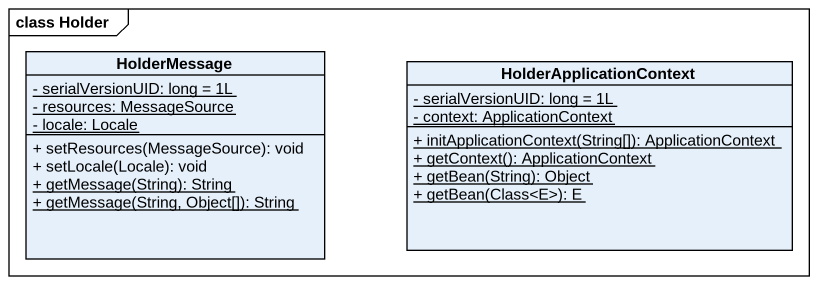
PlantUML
@startuml
mainframe class Holder
hide circle
hide empty members
skinparam classAttributeIconSize 0
class HolderMessage {
  {static} - serialVersionUID: long = 1L
  {static} - resources: MessageSource
  {static} - locale: Locale
  + setResources(MessageSource): void
  + setLocale(Locale): void
  {static} + getMessage(String): String
  {static} + getMessage(String, Object[]): String
}
class HolderApplicationContext {
  {static} - serialVersionUID: long = 1L
  {static} - context: ApplicationContext
  {static} + initApplicationContext(String[]): ApplicationContext
  {static} + getContext(): ApplicationContext
  {static} + getBean(String): Object
  {static} + getBean(Class<E>): E
}
@enduml
